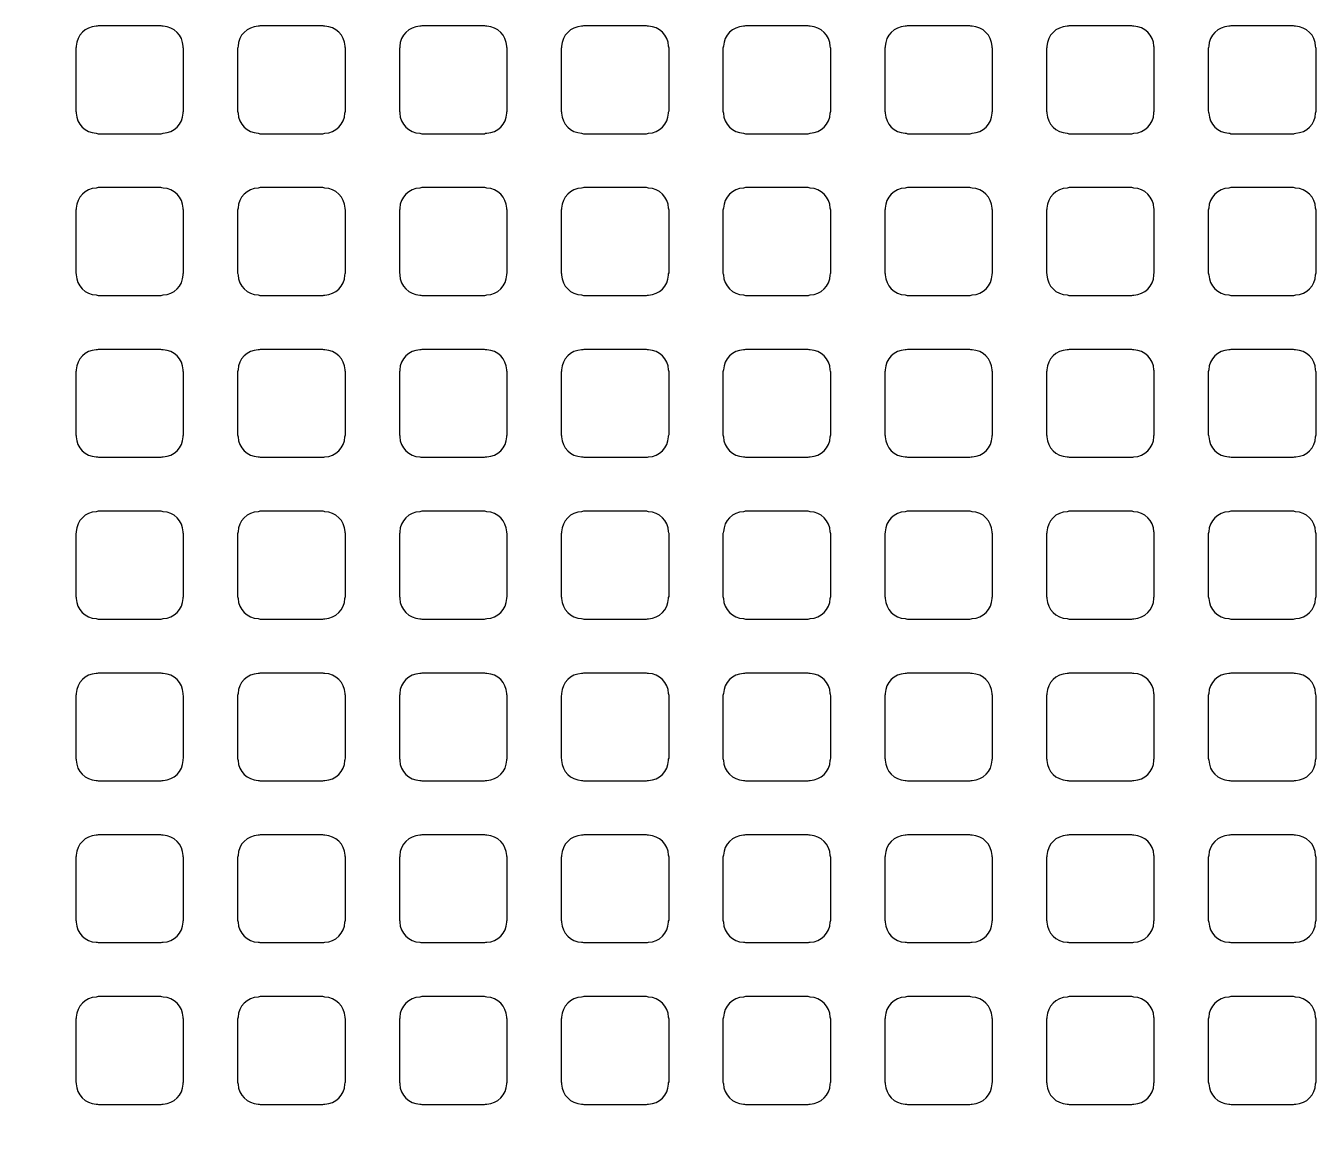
# Model space of a CAD drawing. Extents: x 3811 to 4077, y -444 to -307.
# Drawn here: x 3996.236 to 3997.452, y -386.196 to -385.15 of the extents above; entities that cross this region are included whole.
import ezdxf

# ---------------------------------------------------------------- set-up
doc = ezdxf.new("R2010")
doc.units = 0
doc.layers.add('gbr-dxf', color=7, linetype='Continuous')

msp = doc.modelspace()

# ---------------------------------------------------------------- linework, layer by layer
at = {"layer": 'gbr-dxf', "linetype": 'Continuous'}
for points in [[(3996.2835, -385.2307, -0.095462), (3996.2839, -385.2325, 0.393729), (3996.3028, -385.2514, -0.09841), (3996.3047, -385.2519), (3996.3639, -385.2519, -0.095462), (3996.3657, -385.2514, 0.393729), (3996.3846, -385.2326, -0.101678), (3996.3851, -385.2306), (3996.3851, -385.1716, -0.104567), (3996.3846, -385.1696, 0.393729), (3996.3657, -385.1507, -0.101678), (3996.3638, -385.1503), (3996.3046, -385.1503, -0.092621), (3996.3028, -385.1507, 0.393729), (3996.284, -385.1695, -0.09841), (3996.2835, -385.1714)], [(3996.4359, -385.2307, -0.095462), (3996.4363, -385.2326, 0.393729), (3996.4552, -385.2514, -0.095482), (3996.457, -385.2519), (3996.5163, -385.2519, -0.092621), (3996.5181, -385.2515, 0.393729), (3996.537, -385.2326, -0.101678), (3996.5375, -385.2306), (3996.5375, -385.1713, -0.092621), (3996.5371, -385.1695, 0.393729), (3996.5182, -385.1507, -0.092282), (3996.5164, -385.1503), (3996.457, -385.1503, -0.095462), (3996.4552, -385.1507, 0.393729), (3996.4363, -385.1696, -0.09841), (3996.4359, -385.1715)], [(3996.5883, -385.2307, -0.095462), (3996.5887, -385.2326, 0.393729), (3996.6075, -385.2515, -0.092282), (3996.6093, -385.2519), (3996.6686, -385.2519, -0.101214), (3996.6706, -385.2514, 0.393729), (3996.6895, -385.2325, -0.088868), (3996.6898, -385.2308), (3996.6898, -385.1714, -0.092621), (3996.6894, -385.1696, 0.393729), (3996.6706, -385.1507, -0.095482), (3996.6687, -385.1503), (3996.6095, -385.1503, -0.098843), (3996.6076, -385.1507, 0.393729), (3996.5887, -385.1696, -0.09841), (3996.5883, -385.1715)], [(3996.7406, -385.2306, -0.101214), (3996.7411, -385.2326, 0.393729), (3996.76, -385.2514, -0.095482), (3996.7618, -385.2519), (3996.8211, -385.2519, -0.092621), (3996.8229, -385.2515, 0.393729), (3996.8418, -385.2326, -0.107228), (3996.8423, -385.2305), (3996.8423, -385.1714, -0.098843), (3996.8419, -385.1695, 0.393729), (3996.823, -385.1507, -0.092282), (3996.8212, -385.1503), (3996.7618, -385.1503, -0.095462), (3996.76, -385.1507, 0.393729), (3996.7411, -385.1696, -0.104195), (3996.7406, -385.1716)], [(3996.8931, -385.2307, -0.095462), (3996.8935, -385.2325, 0.393729), (3996.9124, -385.2514, -0.09841), (3996.9143, -385.2519), (3996.9735, -385.2519, -0.095462), (3996.9753, -385.2514, 0.393729), (3996.9942, -385.2326, -0.101678), (3996.9947, -385.2306), (3996.9947, -385.1716, -0.104567), (3996.9942, -385.1696, 0.393729), (3996.9753, -385.1507, -0.101678), (3996.9734, -385.1503), (3996.9142, -385.1503, -0.092621), (3996.9124, -385.1507, 0.393729), (3996.8936, -385.1695, -0.09841), (3996.8931, -385.1714)], [(3997.0455, -385.2306, -0.101214), (3997.046, -385.2325, 0.393729), (3997.0648, -385.2514, -0.101678), (3997.0668, -385.2519), (3997.1259, -385.2519, -0.098843), (3997.1278, -385.2514, 0.393729), (3997.1466, -385.2325, -0.095482), (3997.1471, -385.2307), (3997.1471, -385.1715, -0.098843), (3997.1466, -385.1696, 0.393729), (3997.1277, -385.1507, -0.09841), (3997.1258, -385.1503), (3997.0667, -385.1503, -0.101214), (3997.0647, -385.1507, 0.393729), (3997.0459, -385.1696, -0.092282), (3997.0455, -385.1714)], [(3997.1979, -385.2307, -0.098843), (3997.1983, -385.2326, 0.393729), (3997.2172, -385.2514, -0.095482), (3997.219, -385.2519), (3997.2783, -385.2519, -0.092621), (3997.2801, -385.2515, 0.393729), (3997.299, -385.2326, -0.09841), (3997.2994, -385.2307), (3997.2994, -385.1713, -0.089302), (3997.2991, -385.1695, 0.393729), (3997.2802, -385.1507, -0.092282), (3997.2784, -385.1503), (3997.219, -385.1503, -0.095462), (3997.2172, -385.1507, 0.393729), (3997.1983, -385.1696, -0.101678), (3997.1979, -385.1715)], [(3997.3502, -385.2305, -0.10699), (3997.3508, -385.2325, 0.393729), (3997.3696, -385.2514, -0.101678), (3997.3716, -385.2519), (3997.4307, -385.2519, -0.098843), (3997.4326, -385.2514, 0.393729), (3997.4514, -385.2325, -0.101678), (3997.4519, -385.2306), (3997.4519, -385.1716, -0.104567), (3997.4514, -385.1696, 0.393729), (3997.4325, -385.1507, -0.09841), (3997.4306, -385.1503), (3997.3715, -385.1503, -0.101214), (3997.3695, -385.1507, 0.393729), (3997.3507, -385.1696, -0.09841), (3997.3502, -385.1715)], [(3996.2835, -385.3831, -0.095462), (3996.2839, -385.3849, 0.393729), (3996.3028, -385.4038, -0.095482), (3996.3046, -385.4042), (3996.364, -385.4042, -0.092621), (3996.3657, -385.4038, 0.393729), (3996.3846, -385.385, -0.101678), (3996.3851, -385.383), (3996.3851, -385.324, -0.104567), (3996.3846, -385.322, 0.393729), (3996.3657, -385.3031, -0.104195), (3996.3637, -385.3027), (3996.3047, -385.3027, -0.095462), (3996.3028, -385.3031, 0.393729), (3996.284, -385.3219, -0.09841), (3996.2835, -385.3238)], [(3996.4359, -385.3831, -0.095462), (3996.4363, -385.385, 0.393729), (3996.4552, -385.4038, -0.092282), (3996.457, -385.4042), (3996.5164, -385.4042, -0.089302), (3996.5181, -385.4039, 0.393729), (3996.537, -385.385, -0.101678), (3996.5375, -385.383), (3996.5375, -385.3237, -0.092621), (3996.5371, -385.3219, 0.393729), (3996.5182, -385.3031, -0.095482), (3996.5163, -385.3027), (3996.4571, -385.3027, -0.098843), (3996.4552, -385.3031, 0.393729), (3996.4363, -385.322, -0.09841), (3996.4359, -385.3239)], [(3996.5883, -385.3831, -0.095462), (3996.5887, -385.385, 0.393729), (3996.6075, -385.4039, -0.088868), (3996.6093, -385.4042), (3996.6687, -385.4042, -0.098843), (3996.6706, -385.4038, 0.393729), (3996.6895, -385.3849, -0.088868), (3996.6898, -385.3832), (3996.6898, -385.3238, -0.092621), (3996.6894, -385.322, 0.393729), (3996.6706, -385.3031, -0.09841), (3996.6687, -385.3027), (3996.6095, -385.3027, -0.101214), (3996.6076, -385.3031, 0.393729), (3996.5887, -385.322, -0.09841), (3996.5883, -385.3239)], [(3996.7406, -385.383, -0.101214), (3996.7411, -385.385, 0.393729), (3996.76, -385.4038, -0.092282), (3996.7618, -385.4042), (3996.8212, -385.4042, -0.089302), (3996.8229, -385.4039, 0.393729), (3996.8418, -385.385, -0.107228), (3996.8423, -385.3829), (3996.8423, -385.3238, -0.098843), (3996.8419, -385.3219, 0.393729), (3996.823, -385.3031, -0.095482), (3996.8211, -385.3027), (3996.7619, -385.3027, -0.098843), (3996.76, -385.3031, 0.393729), (3996.7411, -385.322, -0.104195), (3996.7406, -385.324)], [(3996.8931, -385.3831, -0.095462), (3996.8935, -385.3849, 0.393729), (3996.9124, -385.4038, -0.095482), (3996.9142, -385.4042), (3996.9736, -385.4042, -0.092621), (3996.9753, -385.4038, 0.393729), (3996.9942, -385.385, -0.101678), (3996.9947, -385.383), (3996.9947, -385.324, -0.104567), (3996.9942, -385.322, 0.393729), (3996.9753, -385.3031, -0.104195), (3996.9733, -385.3027), (3996.9143, -385.3027, -0.095462), (3996.9124, -385.3031, 0.393729), (3996.8936, -385.3219, -0.09841), (3996.8931, -385.3238)], [(3997.0455, -385.383, -0.101214), (3997.046, -385.3849, 0.393729), (3997.0648, -385.4038, -0.09841), (3997.0667, -385.4042), (3997.1259, -385.4042, -0.095462), (3997.1278, -385.4038, 0.393729), (3997.1466, -385.3849, -0.095482), (3997.1471, -385.3831), (3997.1471, -385.3239, -0.098843), (3997.1466, -385.322, 0.393729), (3997.1277, -385.3031, -0.101678), (3997.1258, -385.3027), (3997.0668, -385.3027, -0.104567), (3997.0647, -385.3031, 0.393729), (3997.0459, -385.322, -0.092282), (3997.0455, -385.3238)], [(3997.1979, -385.3831, -0.098843), (3997.1983, -385.385, 0.393729), (3997.2172, -385.4038, -0.092282), (3997.219, -385.4042), (3997.2784, -385.4042, -0.089302), (3997.2801, -385.4039, 0.393729), (3997.299, -385.385, -0.09841), (3997.2994, -385.3831), (3997.2994, -385.3237, -0.089302), (3997.2991, -385.3219, 0.393729), (3997.2802, -385.3031, -0.095482), (3997.2783, -385.3027), (3997.2191, -385.3027, -0.098843), (3997.2172, -385.3031, 0.393729), (3997.1983, -385.322, -0.101678), (3997.1979, -385.3239)], [(3997.3502, -385.3829, -0.10699), (3997.3508, -385.3849, 0.393729), (3997.3696, -385.4038, -0.09841), (3997.3715, -385.4042), (3997.4307, -385.4042, -0.095462), (3997.4326, -385.4038, 0.393729), (3997.4514, -385.3849, -0.101678), (3997.4519, -385.383), (3997.4519, -385.324, -0.104567), (3997.4514, -385.322, 0.393729), (3997.4325, -385.3031, -0.101678), (3997.4306, -385.3027), (3997.3716, -385.3027, -0.104567), (3997.3695, -385.3031, 0.393729), (3997.3507, -385.322, -0.09841), (3997.3502, -385.3239)], [(3996.2835, -385.5355, -0.095462), (3996.2839, -385.5373, 0.393729), (3996.3028, -385.5562, -0.104195), (3996.3048, -385.5567), (3996.3638, -385.5567, -0.101214), (3996.3657, -385.5562, 0.393729), (3996.3846, -385.5374, -0.101678), (3996.3851, -385.5354), (3996.3851, -385.4764, -0.104567), (3996.3846, -385.4744, 0.393729), (3996.3657, -385.4555, -0.107228), (3996.3637, -385.455), (3996.3047, -385.455, -0.098843), (3996.3028, -385.4555, 0.393729), (3996.284, -385.4743, -0.09841), (3996.2835, -385.4762)], [(3996.4359, -385.5355, -0.095462), (3996.4363, -385.5374, 0.393729), (3996.4552, -385.5562, -0.101678), (3996.4571, -385.5567), (3996.5162, -385.5567, -0.098843), (3996.5181, -385.5563, 0.393729), (3996.537, -385.5374, -0.101678), (3996.5375, -385.5354), (3996.5375, -385.4761, -0.092621), (3996.5371, -385.4743, 0.393729), (3996.5182, -385.4555, -0.09841), (3996.5163, -385.455), (3996.4571, -385.455, -0.101214), (3996.4552, -385.4555, 0.393729), (3996.4363, -385.4744, -0.09841), (3996.4359, -385.4763)], [(3996.5883, -385.5355, -0.095462), (3996.5887, -385.5374, 0.393729), (3996.6075, -385.5563, -0.09841), (3996.6094, -385.5567), (3996.6685, -385.5567, -0.10699), (3996.6706, -385.5562, 0.393729), (3996.6895, -385.5373, -0.088868), (3996.6898, -385.5356), (3996.6898, -385.4762, -0.092621), (3996.6894, -385.4744, 0.393729), (3996.6706, -385.4555, -0.101678), (3996.6686, -385.455), (3996.6096, -385.455, -0.104567), (3996.6076, -385.4555, 0.393729), (3996.5887, -385.4744, -0.09841), (3996.5883, -385.4763)], [(3996.7406, -385.5354, -0.101214), (3996.7411, -385.5374, 0.393729), (3996.76, -385.5562, -0.101678), (3996.7619, -385.5567), (3996.821, -385.5567, -0.098843), (3996.8229, -385.5563, 0.393729), (3996.8418, -385.5374, -0.107228), (3996.8423, -385.5353), (3996.8423, -385.4762, -0.098843), (3996.8419, -385.4743, 0.393729), (3996.823, -385.4555, -0.09841), (3996.8211, -385.455), (3996.7619, -385.455, -0.101214), (3996.76, -385.4555, 0.393729), (3996.7411, -385.4744, -0.104195), (3996.7406, -385.4764)], [(3996.8931, -385.5355, -0.095462), (3996.8935, -385.5373, 0.393729), (3996.9124, -385.5562, -0.104195), (3996.9144, -385.5567), (3996.9734, -385.5567, -0.101214), (3996.9753, -385.5562, 0.393729), (3996.9942, -385.5374, -0.101678), (3996.9947, -385.5354), (3996.9947, -385.4764, -0.104567), (3996.9942, -385.4744, 0.393729), (3996.9753, -385.4555, -0.107228), (3996.9733, -385.455), (3996.9143, -385.455, -0.098843), (3996.9124, -385.4555, 0.393729), (3996.8936, -385.4743, -0.09841), (3996.8931, -385.4762)], [(3997.0455, -385.5354, -0.101214), (3997.046, -385.5373, 0.393729), (3997.0648, -385.5562, -0.107228), (3997.0669, -385.5567), (3997.1258, -385.5567, -0.104567), (3997.1278, -385.5562, 0.393729), (3997.1466, -385.5373, -0.095482), (3997.1471, -385.5355), (3997.1471, -385.4763, -0.098843), (3997.1466, -385.4744, 0.393729), (3997.1277, -385.4555, -0.104195), (3997.1257, -385.455), (3997.0668, -385.455, -0.10699), (3997.0647, -385.4555, 0.393729), (3997.0459, -385.4744, -0.092282), (3997.0455, -385.4762)], [(3997.1979, -385.5355, -0.098843), (3997.1983, -385.5374, 0.393729), (3997.2172, -385.5562, -0.101678), (3997.2191, -385.5567), (3997.2782, -385.5567, -0.098843), (3997.2801, -385.5563, 0.393729), (3997.299, -385.5374, -0.09841), (3997.2994, -385.5355), (3997.2994, -385.4761, -0.089302), (3997.2991, -385.4743, 0.393729), (3997.2802, -385.4555, -0.09841), (3997.2783, -385.455), (3997.2191, -385.455, -0.101214), (3997.2172, -385.4555, 0.393729), (3997.1983, -385.4744, -0.101678), (3997.1979, -385.4763)], [(3997.3502, -385.5353, -0.10699), (3997.3508, -385.5373, 0.393729), (3997.3696, -385.5562, -0.107228), (3997.3717, -385.5567), (3997.4306, -385.5567, -0.104567), (3997.4326, -385.5562, 0.393729), (3997.4514, -385.5373, -0.101678), (3997.4519, -385.5354), (3997.4519, -385.4764, -0.104567), (3997.4514, -385.4744, 0.393729), (3997.4325, -385.4555, -0.104195), (3997.4305, -385.455), (3997.3716, -385.455, -0.10699), (3997.3695, -385.4555, 0.393729), (3997.3507, -385.4744, -0.09841), (3997.3502, -385.4763)], [(3996.2835, -385.6879, -0.095462), (3996.2839, -385.6897, 0.393729), (3996.3028, -385.7086, -0.101678), (3996.3047, -385.7091), (3996.3638, -385.7091, -0.098843), (3996.3657, -385.7086, 0.393729), (3996.3846, -385.6898, -0.101678), (3996.3851, -385.6878), (3996.3851, -385.6288, -0.104567), (3996.3846, -385.6268, 0.393729), (3996.3657, -385.6079, -0.09841), (3996.3638, -385.6075), (3996.3045, -385.6075, -0.089302), (3996.3028, -385.6079, 0.393729), (3996.284, -385.6267, -0.09841), (3996.2835, -385.6286)], [(3996.4359, -385.6879, -0.095462), (3996.4363, -385.6898, 0.393729), (3996.4552, -385.7086, -0.09841), (3996.4571, -385.7091), (3996.5163, -385.7091, -0.095462), (3996.5181, -385.7087, 0.393729), (3996.537, -385.6898, -0.101678), (3996.5375, -385.6878), (3996.5375, -385.6285, -0.092621), (3996.5371, -385.6267, 0.393729), (3996.5182, -385.6079, -0.088868), (3996.5165, -385.6075), (3996.457, -385.6075, -0.092621), (3996.4552, -385.6079, 0.393729), (3996.4363, -385.6268, -0.09841), (3996.4359, -385.6287)], [(3996.5883, -385.6879, -0.095462), (3996.5887, -385.6898, 0.393729), (3996.6075, -385.7087, -0.095482), (3996.6094, -385.7091), (3996.6686, -385.7091, -0.104567), (3996.6706, -385.7086, 0.393729), (3996.6895, -385.6897, -0.088868), (3996.6898, -385.688), (3996.6898, -385.6286, -0.092621), (3996.6894, -385.6268, 0.393729), (3996.6706, -385.6079, -0.092282), (3996.6688, -385.6075), (3996.6094, -385.6075, -0.095462), (3996.6076, -385.6079, 0.393729), (3996.5887, -385.6268, -0.09841), (3996.5883, -385.6287)], [(3996.7406, -385.6878, -0.101214), (3996.7411, -385.6898, 0.393729), (3996.76, -385.7086, -0.09841), (3996.7619, -385.7091), (3996.8211, -385.7091, -0.095462), (3996.8229, -385.7087, 0.393729), (3996.8418, -385.6898, -0.107228), (3996.8423, -385.6877), (3996.8423, -385.6286, -0.098843), (3996.8419, -385.6267, 0.393729), (3996.823, -385.6079, -0.088868), (3996.8213, -385.6075), (3996.7618, -385.6075, -0.092621), (3996.76, -385.6079, 0.393729), (3996.7411, -385.6268, -0.104195), (3996.7406, -385.6288)], [(3996.8931, -385.6879, -0.095462), (3996.8935, -385.6897, 0.393729), (3996.9124, -385.7086, -0.101678), (3996.9143, -385.7091), (3996.9734, -385.7091, -0.098843), (3996.9753, -385.7086, 0.393729), (3996.9942, -385.6898, -0.101678), (3996.9947, -385.6878), (3996.9947, -385.6288, -0.104567), (3996.9942, -385.6268, 0.393729), (3996.9753, -385.6079, -0.09841), (3996.9734, -385.6075), (3996.9141, -385.6075, -0.089302), (3996.9124, -385.6079, 0.393729), (3996.8936, -385.6267, -0.09841), (3996.8931, -385.6286)], [(3997.0455, -385.6878, -0.101214), (3997.046, -385.6897, 0.393729), (3997.0648, -385.7086, -0.104195), (3997.0668, -385.7091), (3997.1258, -385.7091, -0.101214), (3997.1278, -385.7086, 0.393729), (3997.1466, -385.6897, -0.095482), (3997.1471, -385.6879), (3997.1471, -385.6287, -0.098843), (3997.1466, -385.6268, 0.393729), (3997.1277, -385.6079, -0.095482), (3997.1259, -385.6075), (3997.0666, -385.6075, -0.098843), (3997.0647, -385.6079, 0.393729), (3997.0459, -385.6268, -0.092282), (3997.0455, -385.6286)], [(3997.1979, -385.6879, -0.098843), (3997.1983, -385.6898, 0.393729), (3997.2172, -385.7086, -0.09841), (3997.2191, -385.7091), (3997.2783, -385.7091, -0.095462), (3997.2801, -385.7087, 0.393729), (3997.299, -385.6898, -0.09841), (3997.2994, -385.6879), (3997.2994, -385.6285, -0.089302), (3997.2991, -385.6267, 0.393729), (3997.2802, -385.6079, -0.088868), (3997.2785, -385.6075), (3997.219, -385.6075, -0.092621), (3997.2172, -385.6079, 0.393729), (3997.1983, -385.6268, -0.101678), (3997.1979, -385.6287)], [(3997.3502, -385.6877, -0.10699), (3997.3508, -385.6897, 0.393729), (3997.3696, -385.7086, -0.104195), (3997.3716, -385.7091), (3997.4306, -385.7091, -0.101214), (3997.4326, -385.7086, 0.393729), (3997.4514, -385.6897, -0.101678), (3997.4519, -385.6878), (3997.4519, -385.6288, -0.104567), (3997.4514, -385.6268, 0.393729), (3997.4325, -385.6079, -0.095482), (3997.4307, -385.6075), (3997.3714, -385.6075, -0.098843), (3997.3695, -385.6079, 0.393729), (3997.3507, -385.6268, -0.09841), (3997.3502, -385.6287)], [(3996.2835, -385.8403, -0.095462), (3996.2839, -385.8421, 0.393729), (3996.3028, -385.861, -0.09841), (3996.3047, -385.8615), (3996.3639, -385.8615, -0.095462), (3996.3657, -385.861, 0.393729), (3996.3846, -385.8422, -0.101678), (3996.3851, -385.8402), (3996.3851, -385.7812, -0.104567), (3996.3846, -385.7792, 0.393729), (3996.3657, -385.7603, -0.101678), (3996.3638, -385.7599), (3996.3046, -385.7599, -0.092621), (3996.3028, -385.7603, 0.393729), (3996.284, -385.7791, -0.09841), (3996.2835, -385.781)], [(3996.4359, -385.8403, -0.095462), (3996.4363, -385.8422, 0.393729), (3996.4552, -385.861, -0.095482), (3996.457, -385.8615), (3996.5163, -385.8615, -0.092621), (3996.5181, -385.8611, 0.393729), (3996.537, -385.8422, -0.101678), (3996.5375, -385.8402), (3996.5375, -385.7809, -0.092621), (3996.5371, -385.7791, 0.393729), (3996.5182, -385.7603, -0.092282), (3996.5164, -385.7599), (3996.457, -385.7599, -0.095462), (3996.4552, -385.7603, 0.393729), (3996.4363, -385.7792, -0.09841), (3996.4359, -385.7811)], [(3996.5883, -385.8403, -0.095462), (3996.5887, -385.8422, 0.393729), (3996.6075, -385.8611, -0.092282), (3996.6093, -385.8615), (3996.6686, -385.8615, -0.101214), (3996.6706, -385.861, 0.393729), (3996.6895, -385.8421, -0.088868), (3996.6898, -385.8404), (3996.6898, -385.781, -0.092621), (3996.6894, -385.7792, 0.393729), (3996.6706, -385.7603, -0.095482), (3996.6687, -385.7599), (3996.6095, -385.7599, -0.098843), (3996.6076, -385.7603, 0.393729), (3996.5887, -385.7792, -0.09841), (3996.5883, -385.7811)], [(3996.7406, -385.8402, -0.101214), (3996.7411, -385.8422, 0.393729), (3996.76, -385.861, -0.095482), (3996.7618, -385.8615), (3996.8211, -385.8615, -0.092621), (3996.8229, -385.8611, 0.393729), (3996.8418, -385.8422, -0.107228), (3996.8423, -385.8401), (3996.8423, -385.781, -0.098843), (3996.8419, -385.7791, 0.393729), (3996.823, -385.7603, -0.092282), (3996.8212, -385.7599), (3996.7618, -385.7599, -0.095462), (3996.76, -385.7603, 0.393729), (3996.7411, -385.7792, -0.104195), (3996.7406, -385.7812)], [(3996.8931, -385.8403, -0.095462), (3996.8935, -385.8421, 0.393729), (3996.9124, -385.861, -0.09841), (3996.9143, -385.8615), (3996.9735, -385.8615, -0.095462), (3996.9753, -385.861, 0.393729), (3996.9942, -385.8422, -0.101678), (3996.9947, -385.8402), (3996.9947, -385.7812, -0.104567), (3996.9942, -385.7792, 0.393729), (3996.9753, -385.7603, -0.101678), (3996.9734, -385.7599), (3996.9142, -385.7599, -0.092621), (3996.9124, -385.7603, 0.393729), (3996.8936, -385.7791, -0.09841), (3996.8931, -385.781)], [(3997.0455, -385.8402, -0.101214), (3997.046, -385.8421, 0.393729), (3997.0648, -385.861, -0.101678), (3997.0668, -385.8615), (3997.1259, -385.8615, -0.098843), (3997.1278, -385.861, 0.393729), (3997.1466, -385.8421, -0.095482), (3997.1471, -385.8403), (3997.1471, -385.7811, -0.098843), (3997.1466, -385.7792, 0.393729), (3997.1277, -385.7603, -0.09841), (3997.1258, -385.7599), (3997.0667, -385.7599, -0.101214), (3997.0647, -385.7603, 0.393729), (3997.0459, -385.7792, -0.092282), (3997.0455, -385.781)], [(3997.1979, -385.8403, -0.098843), (3997.1983, -385.8422, 0.393729), (3997.2172, -385.861, -0.095482), (3997.219, -385.8615), (3997.2783, -385.8615, -0.092621), (3997.2801, -385.8611, 0.393729), (3997.299, -385.8422, -0.09841), (3997.2994, -385.8403), (3997.2994, -385.7809, -0.089302), (3997.2991, -385.7791, 0.393729), (3997.2802, -385.7603, -0.092282), (3997.2784, -385.7599), (3997.219, -385.7599, -0.095462), (3997.2172, -385.7603, 0.393729), (3997.1983, -385.7792, -0.101678), (3997.1979, -385.7811)], [(3997.3502, -385.8401, -0.10699), (3997.3508, -385.8421, 0.393729), (3997.3696, -385.861, -0.101678), (3997.3716, -385.8615), (3997.4307, -385.8615, -0.098843), (3997.4326, -385.861, 0.393729), (3997.4514, -385.8421, -0.101678), (3997.4519, -385.8402), (3997.4519, -385.7812, -0.104567), (3997.4514, -385.7792, 0.393729), (3997.4325, -385.7603, -0.09841), (3997.4306, -385.7599), (3997.3715, -385.7599, -0.101214), (3997.3695, -385.7603, 0.393729), (3997.3507, -385.7792, -0.09841), (3997.3502, -385.7811)], [(3996.2835, -385.9927, -0.095462), (3996.2839, -385.9945, 0.393729), (3996.3028, -386.0134, -0.095482), (3996.3046, -386.0138), (3996.364, -386.0138, -0.092621), (3996.3657, -386.0134, 0.393729), (3996.3846, -385.9946, -0.101678), (3996.3851, -385.9926), (3996.3851, -385.9336, -0.104567), (3996.3846, -385.9316, 0.393729), (3996.3657, -385.9127, -0.104195), (3996.3637, -385.9123), (3996.3047, -385.9123, -0.095462), (3996.3028, -385.9127, 0.393729), (3996.284, -385.9315, -0.09841), (3996.2835, -385.9334)], [(3996.4359, -385.9927, -0.095462), (3996.4363, -385.9946, 0.393729), (3996.4552, -386.0134, -0.092282), (3996.457, -386.0138), (3996.5164, -386.0138, -0.089302), (3996.5181, -386.0135, 0.393729), (3996.537, -385.9946, -0.101678), (3996.5375, -385.9926), (3996.5375, -385.9333, -0.092621), (3996.5371, -385.9315, 0.393729), (3996.5182, -385.9127, -0.095482), (3996.5163, -385.9123), (3996.4571, -385.9123, -0.098843), (3996.4552, -385.9127, 0.393729), (3996.4363, -385.9316, -0.09841), (3996.4359, -385.9335)], [(3996.5883, -385.9927, -0.095462), (3996.5887, -385.9946, 0.393729), (3996.6075, -386.0135, -0.088868), (3996.6093, -386.0138), (3996.6687, -386.0138, -0.098843), (3996.6706, -386.0134, 0.393729), (3996.6895, -385.9945, -0.088868), (3996.6898, -385.9928), (3996.6898, -385.9334, -0.092621), (3996.6894, -385.9316, 0.393729), (3996.6706, -385.9127, -0.09841), (3996.6687, -385.9123), (3996.6095, -385.9123, -0.101214), (3996.6076, -385.9127, 0.393729), (3996.5887, -385.9316, -0.09841), (3996.5883, -385.9335)], [(3996.7406, -385.9926, -0.101214), (3996.7411, -385.9946, 0.393729), (3996.76, -386.0134, -0.092282), (3996.7618, -386.0138), (3996.8212, -386.0138, -0.089302), (3996.8229, -386.0135, 0.393729), (3996.8418, -385.9946, -0.107228), (3996.8423, -385.9925), (3996.8423, -385.9334, -0.098843), (3996.8419, -385.9315, 0.393729), (3996.823, -385.9127, -0.095482), (3996.8211, -385.9123), (3996.7619, -385.9123, -0.098843), (3996.76, -385.9127, 0.393729), (3996.7411, -385.9316, -0.104195), (3996.7406, -385.9336)], [(3996.8931, -385.9927, -0.095462), (3996.8935, -385.9945, 0.393729), (3996.9124, -386.0134, -0.095482), (3996.9142, -386.0138), (3996.9736, -386.0138, -0.092621), (3996.9753, -386.0134, 0.393729), (3996.9942, -385.9946, -0.101678), (3996.9947, -385.9926), (3996.9947, -385.9336, -0.104567), (3996.9942, -385.9316, 0.393729), (3996.9753, -385.9127, -0.104195), (3996.9733, -385.9123), (3996.9143, -385.9123, -0.095462), (3996.9124, -385.9127, 0.393729), (3996.8936, -385.9315, -0.09841), (3996.8931, -385.9334)], [(3997.0455, -385.9926, -0.101214), (3997.046, -385.9945, 0.393729), (3997.0648, -386.0134, -0.09841), (3997.0667, -386.0138), (3997.1259, -386.0138, -0.095462), (3997.1278, -386.0134, 0.393729), (3997.1466, -385.9945, -0.095482), (3997.1471, -385.9927), (3997.1471, -385.9335, -0.098843), (3997.1466, -385.9316, 0.393729), (3997.1277, -385.9127, -0.101678), (3997.1258, -385.9123), (3997.0668, -385.9123, -0.104567), (3997.0647, -385.9127, 0.393729), (3997.0459, -385.9316, -0.092282), (3997.0455, -385.9334)], [(3997.1979, -385.9927, -0.098843), (3997.1983, -385.9946, 0.393729), (3997.2172, -386.0134, -0.092282), (3997.219, -386.0138), (3997.2784, -386.0138, -0.089302), (3997.2801, -386.0135, 0.393729), (3997.299, -385.9946, -0.09841), (3997.2994, -385.9927), (3997.2994, -385.9333, -0.089302), (3997.2991, -385.9315, 0.393729), (3997.2802, -385.9127, -0.095482), (3997.2783, -385.9123), (3997.2191, -385.9123, -0.098843), (3997.2172, -385.9127, 0.393729), (3997.1983, -385.9316, -0.101678), (3997.1979, -385.9335)], [(3997.3502, -385.9925, -0.10699), (3997.3508, -385.9945, 0.393729), (3997.3696, -386.0134, -0.09841), (3997.3715, -386.0138), (3997.4307, -386.0138, -0.095462), (3997.4326, -386.0134, 0.393729), (3997.4514, -385.9945, -0.101678), (3997.4519, -385.9926), (3997.4519, -385.9336, -0.104567), (3997.4514, -385.9316, 0.393729), (3997.4325, -385.9127, -0.101678), (3997.4306, -385.9123), (3997.3716, -385.9123, -0.104567), (3997.3695, -385.9127, 0.393729), (3997.3507, -385.9316, -0.09841), (3997.3502, -385.9335)], [(3996.2835, -386.1451, -0.095462), (3996.2839, -386.1469, 0.393729), (3996.3028, -386.1658, -0.104195), (3996.3048, -386.1663), (3996.3638, -386.1663, -0.101214), (3996.3657, -386.1658, 0.393729), (3996.3846, -386.147, -0.101678), (3996.3851, -386.145), (3996.3851, -386.086, -0.104567), (3996.3846, -386.084, 0.393729), (3996.3657, -386.0651, -0.107228), (3996.3637, -386.0646), (3996.3047, -386.0646, -0.098843), (3996.3028, -386.0651, 0.393729), (3996.284, -386.0839, -0.09841), (3996.2835, -386.0858)], [(3996.4359, -386.1451, -0.095462), (3996.4363, -386.147, 0.393729), (3996.4552, -386.1658, -0.101678), (3996.4571, -386.1663), (3996.5162, -386.1663, -0.098843), (3996.5181, -386.1659, 0.393729), (3996.537, -386.147, -0.101678), (3996.5375, -386.145), (3996.5375, -386.0857, -0.092621), (3996.5371, -386.0839, 0.393729), (3996.5182, -386.0651, -0.09841), (3996.5163, -386.0646), (3996.4571, -386.0646, -0.101214), (3996.4552, -386.0651, 0.393729), (3996.4363, -386.084, -0.09841), (3996.4359, -386.0859)], [(3996.5883, -386.1451, -0.095462), (3996.5887, -386.147, 0.393729), (3996.6075, -386.1659, -0.09841), (3996.6094, -386.1663), (3996.6685, -386.1663, -0.10699), (3996.6706, -386.1658, 0.393729), (3996.6895, -386.1469, -0.088868), (3996.6898, -386.1452), (3996.6898, -386.0858, -0.092621), (3996.6894, -386.084, 0.393729), (3996.6706, -386.0651, -0.101678), (3996.6686, -386.0646), (3996.6096, -386.0646, -0.104567), (3996.6076, -386.0651, 0.393729), (3996.5887, -386.084, -0.09841), (3996.5883, -386.0859)], [(3996.7406, -386.145, -0.101214), (3996.7411, -386.147, 0.393729), (3996.76, -386.1658, -0.101678), (3996.7619, -386.1663), (3996.821, -386.1663, -0.098843), (3996.8229, -386.1659, 0.393729), (3996.8418, -386.147, -0.107228), (3996.8423, -386.1449), (3996.8423, -386.0858, -0.098843), (3996.8419, -386.0839, 0.393729), (3996.823, -386.0651, -0.09841), (3996.8211, -386.0646), (3996.7619, -386.0646, -0.101214), (3996.76, -386.0651, 0.393729), (3996.7411, -386.084, -0.104195), (3996.7406, -386.086)], [(3996.8931, -386.1451, -0.095462), (3996.8935, -386.1469, 0.393729), (3996.9124, -386.1658, -0.104195), (3996.9144, -386.1663), (3996.9734, -386.1663, -0.101214), (3996.9753, -386.1658, 0.393729), (3996.9942, -386.147, -0.101678), (3996.9947, -386.145), (3996.9947, -386.086, -0.104567), (3996.9942, -386.084, 0.393729), (3996.9753, -386.0651, -0.107228), (3996.9733, -386.0646), (3996.9143, -386.0646, -0.098843), (3996.9124, -386.0651, 0.393729), (3996.8936, -386.0839, -0.09841), (3996.8931, -386.0858)], [(3997.0455, -386.145, -0.101214), (3997.046, -386.1469, 0.393729), (3997.0648, -386.1658, -0.107228), (3997.0669, -386.1663), (3997.1258, -386.1663, -0.104567), (3997.1278, -386.1658, 0.393729), (3997.1466, -386.1469, -0.095482), (3997.1471, -386.1451), (3997.1471, -386.0859, -0.098843), (3997.1466, -386.084, 0.393729), (3997.1277, -386.0651, -0.104195), (3997.1257, -386.0646), (3997.0668, -386.0646, -0.10699), (3997.0647, -386.0651, 0.393729), (3997.0459, -386.084, -0.092282), (3997.0455, -386.0858)], [(3997.1979, -386.1451, -0.098843), (3997.1983, -386.147, 0.393729), (3997.2172, -386.1658, -0.101678), (3997.2191, -386.1663), (3997.2782, -386.1663, -0.098843), (3997.2801, -386.1659, 0.393729), (3997.299, -386.147, -0.09841), (3997.2994, -386.1451), (3997.2994, -386.0857, -0.089302), (3997.2991, -386.0839, 0.393729), (3997.2802, -386.0651, -0.09841), (3997.2783, -386.0646), (3997.2191, -386.0646, -0.101214), (3997.2172, -386.0651, 0.393729), (3997.1983, -386.084, -0.101678), (3997.1979, -386.0859)], [(3997.3502, -386.1449, -0.10699), (3997.3508, -386.1469, 0.393729), (3997.3696, -386.1658, -0.107228), (3997.3717, -386.1663), (3997.4306, -386.1663, -0.104567), (3997.4326, -386.1658, 0.393729), (3997.4514, -386.1469, -0.101678), (3997.4519, -386.145), (3997.4519, -386.086, -0.104567), (3997.4514, -386.084, 0.393729), (3997.4325, -386.0651, -0.104195), (3997.4305, -386.0646), (3997.3716, -386.0646, -0.10699), (3997.3695, -386.0651, 0.393729), (3997.3507, -386.084, -0.09841), (3997.3502, -386.0859)]]:
    msp.add_lwpolyline(points, format="xyb", close=True, dxfattribs=at)
msp.add_lwpolyline([(3994.5575, -385.8268, -0.198817), (3996.3632, -390.1885, -0.009964), (3996.3632, -390.1913), (3996.3632, -392.4549, -0.210617), (3996.3409, -392.5122), (3996.3354, -392.5177, 0.036059), (3996.3337, -392.5199, 0.135581), (3996.3302, -392.53), (3996.3302, -393.1403, -0.007269)], format="xyb", dxfattribs=at)

doc.saveas('drawing.dxf')
